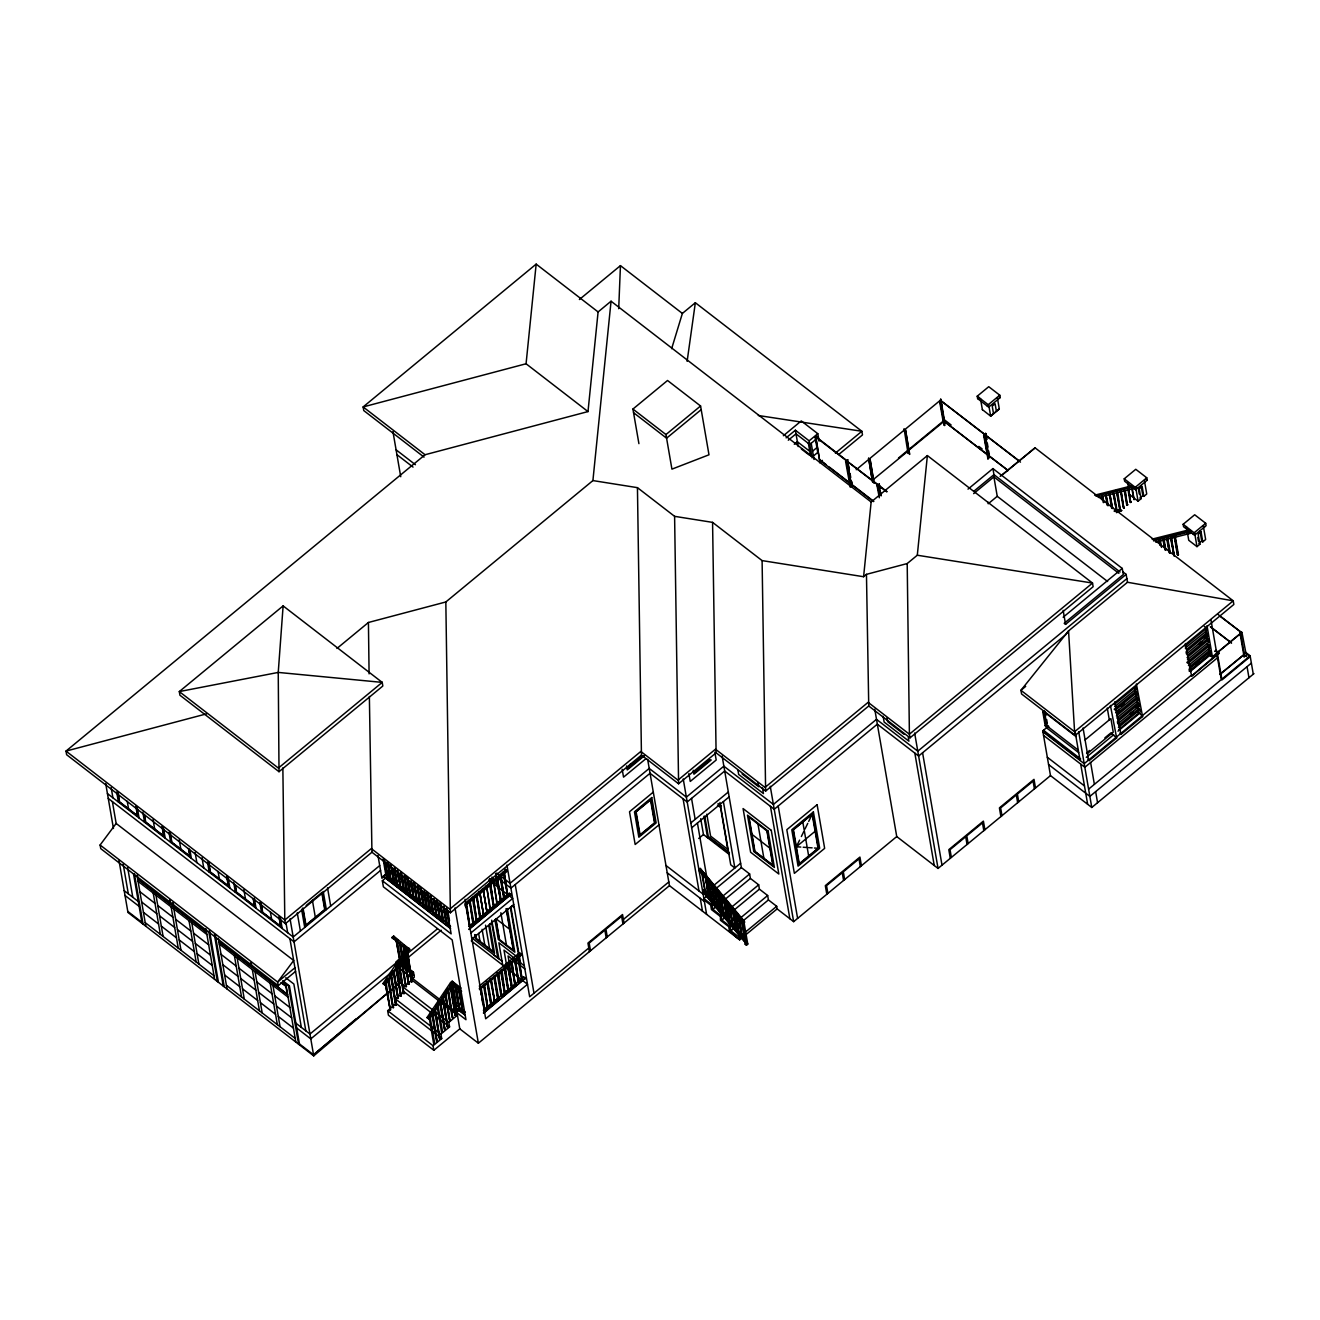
<?xml version="1.0" encoding="UTF-8"?>
<svg xmlns="http://www.w3.org/2000/svg" width="1320" height="1320" viewBox="0 0 1320 1320"><rect width="100%" height="100%" fill="white"/><g stroke="black" fill="none" stroke-linecap="round" stroke-linejoin="round"><path stroke-width="1.5" d="M618.701 308.715L620.449 265.634L682.374 313.434L671.649 348.678M283.123 605.896L278.239 672.424L279.015 771.705L382.833 686.02L382.206 682.39L283.123 605.896L179.305 691.581L179.932 695.227L279.015 771.705M587.994 411.576L526.069 363.759L536.167 264.115L598.092 311.933L587.994 411.576L425.056 454.74L66 751.096L66.627 754.726L285.433 923.637L371.943 852.225L369.369 696.481M592.911 480.579L611.061 301.207L871.15 501.996L863.593 576.724L762.102 560.604L712.569 522.373L674.602 516.334L637.444 487.657L592.911 480.579L445.83 601.969L368.428 622.479L336.963 648.45M917.301 555.225L927.382 455.582L1092.514 583.06L1093.141 586.707L910.024 737.847L868.741 705.986L866.464 574.348L907.203 563.558L917.301 555.225L1092.514 583.06L909.397 734.217L910.024 737.847M687.126 361.334L695.343 302.725L861.861 431.277L862.488 434.907L839.124 454.195M940.087 401.412L940.846 399.3L944.576 425.486L940.087 401.412L940.846 399.3M1098.24 495.297L1098.818 495.148M1102.58 494.208L1101.391 494.175M1107.744 505.692L1105.731 493.416M1109.559 491.914L1112.265 508.266M1109.476 492.476L1112.793 508.662M1117.842 492.624L1120.383 510.955L1116.423 490.149M1117.578 490.43L1116.341 490.347M1120.729 489.291L1123.815 508.134L1120.812 489.077M386.958 874.12L390.621 865.227L389.68 866.019M800.794 847.06L796.356 846.764L799.59 840.13M801.356 836.517L803.682 831.732M804.952 829.108L807.757 823.366M808.698 821.419L812.179 814.308L818.037 848.265L799.293 863.742L793.435 829.768L812.179 814.308M630.663 763.752L628.468 767.547L642.889 755.65M408.523 950.482L385.275 985.034L384.334 984.637L382.965 983.582L406.527 948.552L408.523 950.482L409.728 949.493L393.69 936.061L392.073 937.398L406.725 949.756M382.965 983.582L383.905 983.977L387.222 979.028M389.433 975.744L392.766 970.81M396.082 965.877L400.504 959.293M403.837 954.36L406.048 951.06M384.334 984.637L409.513 948.272M385.721 983.614L386.215 982.872L390.291 1010.147L385.192 983.218L390.291 1010.147M388.822 978.978L393.178 1007.754L388.311 978.582M391.446 975.084L396.066 1005.378L390.935 974.688M394.07 971.19L398.161 998.448L393.558 970.794M396.693 967.296L401.049 996.072L396.182 966.9M399.316 963.402L403.936 993.679L398.805 962.989M401.94 959.491L406.032 986.766L401.428 959.095M452.909 983.961L429.313 1019.024L428.373 1018.627L427.004 1017.572L450.565 982.558L452.183 981.205L461.026 988.036M429.049 1016.317L431.26 1013.034M435.683 1006.451L439.015 1001.517M443.438 994.933L447.876 988.35M442.167 997.59L443.173 997.26L447.793 1027.554L442.513 999.553M428.373 1018.627L451.935 983.614L455.812 1006.764L456.868 1006.714L452.876 983.664M430.072 1016.746L434.709 1043.559M432.201 1013.578L432.185 1012.44L437.052 1041.628L432.696 1012.836M434.824 1009.684L434.791 1008.546L439.923 1039.236L435.319 1008.942M437.943 1005.048L442.563 1031.861M440.566 1001.154L444.906 1029.93L440.038 1000.758M443.173 997.26L447.793 1027.554M445.797 993.366L449.889 1020.624L445.285 992.953M448.42 989.455L452.776 1018.248L447.909 989.059M451.044 985.561L455.664 1015.855L450.532 985.166M295.564 971.404L278.256 985.693L100.749 848.644L100.105 845.014L116.16 823.449L112.381 801.603M704.203 890.505L702.718 891.759L744.975 942.249M1254 673.596L1091.772 807.477L1050.489 775.615L1042.767 730.9L1048.542 726.066L1048.707 727.006M118.998 860.557L127.957 912.466L313.731 1055.884L399.943 982.657L397.155 966.57L400.307 963.98M299.442 1043.905L313.549 1054.795L355.954 1018.957M313.533 1054.746L399.943 982.657L404.745 986.37M395.125 868.725L397.567 886.462L394.597 868.329M536.167 264.115L363.132 406.939L363.759 410.57L424.05 457.116M579.381 299.524L620.449 265.634M598.092 311.933L611.061 301.207M682.374 313.434L695.343 302.725M632.923 409.068L667.54 380.49L700.573 405.999L708.988 454.789L671.929 469.144L665.957 434.56L632.923 409.068L638.913 443.652M665.957 434.56L700.573 405.999M701.201 409.629L666.583 438.19L633.567 412.698M783.354 435.732L801.273 420.932L817.789 433.686L819.077 441.16M786.11 437.861L795.382 430.204L809.143 440.831L812.097 457.908M788.287 440.22L796.01 433.834L809.77 444.46L815.529 439.709M794.277 444.279L797.362 441.721L809.754 451.291M809.143 440.831L817.789 433.686M818.416 437.316L816.981 438.52L816.552 436.095L815.116 437.283L817.74 452.446L813.417 456.01M812.576 451.159L816.898 447.595M849.981 483.45L819.555 459.954L815.842 436.689L846.285 460.185L850.261 483.236L829.438 467.148M819.522 462.759L822.409 460.383M835.379 453.123L861.861 431.277L758.307 415.503M306.158 905.503L321.783 892.601L324.703 909.595L305.959 925.056L303.022 908.077M845.625 461.538L847.902 460.004L845.625 461.538L850.245 487.195L852.307 485.48L851.631 481.553M873.493 501.6L851.235 484.423L847.258 461.373L877.734 484.457L879.45 496.204M872.454 481.866L868.659 458.32L870.078 459.426L873.873 482.955M908.16 452.413C911.278 455.565 907.351 450.978 908.061 453.354L904.118 429.049L905.536 430.155L909.48 454.443M856.218 469.722L868.576 459.525M941.061 400.834L984.076 433.818L987.69 454.757L944.674 421.757L987.541 454.856L983.928 433.933L941.061 400.834L944.674 421.757M379.714 865.573L293.188 936.986L107.415 793.567M380.556 870.424L294.03 941.836L108.256 798.418M851.235 484.423L847.522 461.142M450.549 928.62L383.262 876.282L384.978 874.88L448.981 924.28M383.344 876.744L384.978 874.88M394.416 867.949L381.909 878.278L377.965 855.492M397.155 966.57L465.96 1019.7L452.183 939.922L383.377 886.809L382.338 880.737L395.522 869.864M387.238 878.493L388.295 878.443L387.238 878.493L383.922 859.287M898.491 458.04L944.625 419.974L951.143 425.007M873.543 479.341L907.797 451.275M909.001 450.054L943.255 422.004L939.51 400.966L905.388 429.132L909.711 454.261M977.212 396.214L988.746 386.694L999.768 395.191L1000.18 397.617L988.647 407.137L977.641 398.64L977.212 396.214L988.218 404.712L988.647 407.137M388.575 863.692L391.034 881.413L388.063 863.28M977.641 398.64L979.077 397.452M393.772 883.542L394.845 883.493L393.772 883.542L390.456 864.336M879.318 497.755L877.074 485.826L879.153 484.11L880.044 488.202M879.368 484.275L877.074 485.826M880.357 495.247L878.971 485.43L886.99 491.601M294.938 967.774L277.629 982.047L278.256 985.693M398.722 873.18L400.834 888.987L398.211 872.784M988.218 404.712L999.768 395.191M871.15 501.996L927.382 455.582M987.261 406.082L988.713 404.893M403.59 891.115L404.646 891.066L403.59 891.115L400.603 873.823M406.857 893.64L407.913 893.591L406.857 893.64L403.87 876.348M990.627 415.981L999.273 408.837M982.377 409.612L990.66 416.147L999.306 409.002L997.359 397.749M408.193 878.823L410.635 896.56L407.682 878.427M411.79 883.261L413.902 899.085L410.949 880.951M414.727 883.872L417.169 901.609L414.216 883.476M988.02 459.327L983.647 435.039L985.627 433.406L986.848 439.411M985.842 433.57L983.647 435.039M1019.024 460.795L985.231 434.94L1020.476 462.148M417.995 886.397L420.436 904.134L417.483 886M423.192 906.246L424.248 906.197L423.192 906.246L419.875 887.04M426.459 908.77L427.515 908.721L426.459 908.77L423.472 891.495M392.287 938.602L393.69 936.061M429.726 911.295L430.782 911.245L429.726 911.295L426.409 892.089M399.58 960.036L396.264 940.814L397.353 939.922M431.062 896.478L433.521 914.216L430.551 896.082M989.653 456.753L987.673 458.403L989.785 457.512M434.346 899.002L436.788 916.74L434.148 900.537M404.184 947.743L407.302 969.309L403.887 944.971L403.854 945.813M437.613 901.527L440.055 919.264L437.085 901.131M371.943 852.225L450.384 912.78L641.454 755.089L637.444 487.657M440.88 904.051L443.322 921.789L440.698 905.57M628.155 768.141L643.302 755.65M465.003 905.966L506.83 871.464L506.616 870.243L505.065 869.055L505.279 870.259L465.036 903.474L466.076 904.266L470.052 927.316L466.62 903.82L465.581 903.028M644.539 755.667L627.231 769.939L626.538 765.98M493.498 880.82L497.459 904.711M496.386 878.427L500.874 901.874L495.544 873.493M505.709 870.589L503.151 872.718L507.721 896.23L504.289 872.734L507.721 896.23M968.022 489.126L992.92 468.584L1122.264 568.441L1123.32 574.514L1064.2 623.304L1065.57 624.36L1126.141 574.381L1122.874 571.857M464.805 904.761L506.616 870.243M396.346 962.115L397.98 960.25L396.346 962.115L411.378 973.731L412.599 978.631L414.332 977.229L413.474 972.23L402.798 963.963M469.012 900.207L470.035 900.999L468.468 900.653M473.467 898.178L476.899 921.673L473.467 898.178L472.428 897.369M475.86 894.547L476.883 895.339L475.315 894.993M479.77 892.964L483.747 916.014L479.803 892.122L483.747 916.014M483.202 890.142L487.179 913.192L483.219 889.3L487.179 913.192M503.745 873.18L506.319 871.068M863.593 576.724L866.464 574.348M401.197 958.732L309.952 1034.039L295.861 1023.149M404.349 956.142L437.382 928.884M645.744 758.835L623.535 777.15L622.182 769.296M446.077 923.918L447.133 923.868L446.077 923.918L443.091 906.625M406.593 958.782L441.21 930.22M401.296 963.814L400.24 963.864L401.296 963.814L397.65 942.695M973.731 491.337L993.96 474.656L992.92 468.584M392.601 971.388L310.794 1038.889L296.686 1027.999M449.344 926.442L450.483 926.31L449.344 926.442L446.358 909.15M973.632 493.63L993.894 476.899L1118.881 573.375M403.507 966.389C405.735 966.933 401.709 965.761 402.847 962.544M1001.682 475.398L1035.078 447.843L1233.226 600.831L1233.853 604.461L1075.239 735.388L1021.564 693.957L1020.938 690.31L1068.556 630.91L1127.495 582.268L1233.226 600.831L1074.595 731.742L1075.239 735.388M407.269 951.786L410.57 971.833L407.451 950.268M468.913 926.491L509.173 893.244L510.807 894.514L469.079 929.478M470.531 925.666L507.705 894.976M470.052 927.316L470.596 926.871M472.972 924.099L474.029 924.049L472.972 924.099L469.524 900.603L473.484 924.495M476.899 921.673L477.444 921.228M479.82 918.439L480.876 918.39L479.82 918.439L476.371 894.943L480.332 918.835M483.236 915.618L484.291 915.568M486.667 912.797L487.723 912.747M490.083 909.958L486.651 886.462L490.611 910.355M494.026 907.533L490.594 884.037L494.026 907.533L490.396 885.555M496.93 904.316L493.004 877.684M504.306 899.052L500.858 875.556L504.306 899.052L500.676 877.074M468.996 929.016L510.807 894.514M993.894 476.899L997.243 496.303L988.201 503.778L987.839 502.012M406.032 986.766L406.576 986.304M404.563 955.597L408.919 984.374L404.398 957.231M407.187 951.703L411.79 981.997L407.005 953.287M470.861 932.959L512.688 898.458L488.664 879.912M441.705 1038.592L396.297 1003.547L395.505 998.993L404.167 991.848L449.576 1026.91L440.93 1034.055L441.705 1038.592L433.059 1045.737L433.834 1050.291L459.789 1028.857L457.446 1015.212L412.022 980.166L403.375 987.294L448.784 1022.356L449.576 1026.91M398.161 998.448L393.888 972.708M401.049 996.072L396.528 968.913M403.936 993.679L404.481 993.234M471.916 939.031L513.727 904.514M433.834 1050.291L388.426 1015.228L387.651 1010.674L396.297 1003.547M389.779 1009.734L390.835 1009.684M393.178 1007.754L393.723 1007.308M396.066 1005.378L391.281 976.668M653.301 792.099L629.508 811.75L635.167 844.503L658.961 824.868M641.454 755.089L678.595 783.783L716.1 752.829L712.569 522.373M695.178 771.837L709.599 759.924M694.864 772.431L710.011 759.94M711.249 759.957L693.94 774.23L693.264 770.269M451.803 984.555L456.324 1007.16M457.826 989.208L458.997 988.234M460.878 990.511L450.565 982.542M461.092 991.732L450.763 983.763M479.276 986.056L519.535 952.809L521.087 954.014L521.301 955.218L479.473 989.736M456.835 1005.675L455.202 1007.556L456.835 1005.675L465.366 1012.258M455.812 1006.764L452.364 983.268M486.354 981.585L487.41 981.535M497.178 972.659L498.184 974.292M504.026 966.999L506.913 964.623M510.329 961.801L512.424 962.544M519.535 952.809L519.75 954.03L517.176 956.142L518.149 956.026L522.192 979.984L518.76 956.489L518.727 957.346M490.297 979.159L491.353 979.11L494.802 1002.606L490.297 979.159L491.353 979.11M507.424 965.019L511.929 988.466L507.424 965.019L508.464 965.811M518.777 982.822L515.328 959.326L518.777 982.822L514.272 959.376L515.839 959.722M479.276 988.515L521.087 954.014M483.962 985.198L483.994 984.357L487.954 1008.249L484.506 984.753M495.297 976.684L494.752 977.13M498.201 973.451L501.649 996.947L498.729 973.846M515.344 985.644L511.912 962.148L515.344 985.644L510.856 962.197M456.142 986.189L459.591 1009.684L455.631 985.793M449.889 1020.624L450.433 1020.178M452.776 1018.248L453.321 1017.786M455.664 1015.855L450.879 987.162M448.784 1022.356L457.446 1015.212M690.822 822.954L728.327 792M459.838 990.561L462.858 1012.209L459.327 990.165M442.035 1032.306L442.052 1031.465M444.906 1029.93L440.385 1002.771M447.282 1027.158L443.008 998.844M465.069 1014.783L455.119 1007.094M691.663 827.805L729.152 796.851M465.151 1015.228L455.647 1007.903L456.423 1012.39L458.139 1010.971L455.978 1012.044L455.449 1009.041M434.164 1044.005L434.181 1043.163M437.052 1041.628L437.58 1041.167M439.923 1039.236L440.467 1038.791M1124.227 478.813L1135.761 469.293L1146.766 477.79L1147.195 480.216L1135.645 489.736L1124.64 481.239L1124.227 478.813L1135.233 487.311L1135.645 489.736M483.367 1010.245L523.644 977.014L525.278 978.268L483.532 1013.249M485.001 1009.42L498.943 997.92M502.045 995.362L515.971 983.862M519.073 981.304L522.176 978.747M487.954 1008.249L488.483 1007.803M490.858 1005.031L491.914 1004.982L490.858 1005.031L486.882 981.981M494.29 1002.21L495.346 1002.16M497.706 999.372L498.762 999.322L497.706 999.372L494.059 978.252M501.649 996.947L502.194 996.501M502.144 971.025L505.065 994.125L501.121 970.233M505.577 968.203L508.497 991.303L504.867 969.326M514.833 985.248L511.385 961.752M518.248 982.426L515.146 960.845M522.192 979.984L522.736 979.539M485.067 1010.641L484.011 1010.691L485.067 1010.641L481.09 987.591M483.466 1012.786L525.278 978.268M698.726 838.464L703.461 834.553L700.722 818.68M716.1 752.829L765.633 791.076L868.741 705.986M1132.279 487.443L1133.731 488.499L1098.256 497.442M1135.233 487.311L1146.766 477.79M1129.821 494.785L1138.087 501.171L1140.975 498.779L1139.226 488.746L1142.113 486.354L1143.846 496.403L1146.734 494.026L1144.374 480.332M588.786 947.991L529.666 996.798L506.93 865.111M623.403 919.429L668.811 881.941M1118.964 510.428L1120.284 509.338L1121.686 510.576L1116.522 512.639M1118.997 510.592L1120.35 509.536L1115.136 511.566M1132.329 488.483L1134.094 499.653M1125.333 490.743L1127.247 505.312L1127.264 504.471M1127.808 483.054L1130.662 502.474L1130.695 501.633M1134.061 499.488L1131.702 488.383M1123.782 507.969L1123.815 507.127L1123.815 508.134M1127.758 504.702L1126.702 504.752L1127.775 504.867M1131.174 501.88L1130.118 501.913L1131.207 502.029M459.789 1028.857L478.368 1043.212L669.454 885.654L647.641 759.346M1141.091 485.562L1142.823 495.611L1139.936 497.986L1140.975 498.779M700.128 868.395L698.857 869.434L743.408 923.62L744.463 921.36L700.128 868.395L742.599 920.089M700.326 869.599L699.072 870.639L743.408 923.62M744.827 939.031L703.873 890.109L702.603 891.149L744.876 941.639M711.513 883.691L714.994 905.207L711.513 883.691L712.024 886.627M711.991 884.268L714.994 905.207M740.619 863.23L703.131 894.184L665.973 865.491M705.755 894.184L702.273 872.652M714.994 887.849L717.997 908.803L715.457 890.554M741.378 867.603L703.89 898.541L712.14 904.926L712.915 909.381L721.165 915.766L721.924 920.089L730.174 926.458L730.933 930.864L739.2 937.233L739.645 939.856L777.134 908.903L776.688 906.295L768.421 899.926L767.662 895.521L759.412 889.152L758.67 884.812L750.404 878.443L749.628 873.972L741.378 867.603L722.122 756.079M706.447 879.797L708.972 898.029L706.002 879.45M721 912.384L717.519 890.868L721 912.384L718.476 894.151M711.496 901.048L712.519 901.18L711.496 901.048L707.965 880.539M712.14 904.926L749.628 873.972M714.516 904.629L712.355 888.574M1063.145 617.232L1122.264 568.441M723.525 898.045L726.528 919L727.551 919.132L723.525 898.045L727.551 919.132M724.02 898.623L727.006 919.578M712.915 909.381L750.404 878.443M717.997 908.803L715.028 890.224M1183.149 524.288L1194.682 514.767L1205.688 523.264L1206.101 525.69L1194.567 535.211L1183.561 526.713L1183.149 524.288L1194.154 532.785L1194.567 535.211M796.356 846.764L815.116 831.286M720.522 911.823L717.519 890.868M729.481 905.173L732.963 926.689L730.438 908.457M1126.868 578.622L917.779 751.195L876.496 719.334L773.404 804.424L723.855 766.178L686.367 797.115L649.209 768.438L510.064 883.294L496.749 873.015M737.913 938.52L729.465 931.062L728.706 926.656L720.439 920.287L720.423 915.354M721.165 915.766L758.67 884.812M721 895.043L724.004 915.981L721.034 897.402M732.385 909.711L732.435 908.688L735.916 930.22L733.392 911.971M721.924 920.089L759.412 889.152M1194.154 532.785L1205.688 523.264M1193.197 534.154L1194.633 532.966L1196.993 546.645L1199.88 544.269L1198.147 534.22L1201.035 531.844L1199.995 531.053L1201.728 541.084L1198.857 543.477L1199.88 544.269M735.916 912.862L738.919 933.801L736.395 915.568M727.435 904.86L729.96 923.092L726.99 904.514M741.988 937.464L738.507 915.932L741.988 937.464L739.447 919.215M730.174 926.458L767.662 895.521M732.485 926.112L729.993 908.111M1025.673 686.4L1020.938 690.31L1074.595 731.742L1068.556 630.91L1065.768 634.606L918.621 756.046L877.338 724.185L774.23 809.275L724.696 771.029L687.208 801.982L650.051 773.289L510.906 888.145L496.106 876.727M730.933 930.864L768.421 899.926M1201.645 541.018L1202.767 541.893L1205.655 539.5L1203.279 525.822L1204.665 526.878M744.661 922.581L743.903 921.673L742.648 922.713L746.526 945.169L747.763 943.965L746.559 943.041L745.288 944.08L746.493 945.005M743.193 922.399L744.463 921.36M735.438 929.643L736.461 929.758M738.919 933.801L735.438 912.285M739.2 937.233L776.688 906.295M741.493 936.886L738.507 915.932M746.526 945.169L745.321 944.229L746.559 943.041M1047.668 725.356L1046.216 726.544L1045.193 725.753L1042.833 712.09L1044.268 710.903L1045.984 715.605M1046.216 726.544L1043.872 712.899L1045.308 711.711M777.134 908.903L793.65 921.657L896.742 836.566L874.764 709.236M1045.193 725.753L1045.918 725.142L1078.357 750.189M1114.426 704.402L1136.058 686.548L1136.421 688.677L1114.789 706.53M1185.08 646.09L1206.711 628.237L1204.302 626.373M1185.277 648.07L1207.091 630.366L1206.711 628.237M1186.416 649.638L1206.513 633.072L1205.886 629.426L1207.091 630.366M1135.018 692.571L1134.639 690.459L1137.048 692.307L1115.433 710.16L1114.228 709.236L1135.843 691.383L1135.216 687.753M1207.717 633.996L1186.086 651.849L1186.449 653.977L1208.08 636.124L1207.717 633.996L1205.308 632.131M1120.763 706.266L1123.864 703.708M1203.791 637.741L1206.876 635.184L1208.08 636.124M1115.796 712.288L1137.428 694.435L1137.048 692.307M1115.565 712.8L1118.65 710.242M1198.576 644.275L1201.662 641.735M1085.04 739.909L1110.895 718.575L1113.255 732.22L1087.399 753.555M1116.77 713.724L1136.85 697.141L1136.223 693.511L1137.428 694.435M1187.422 655.413L1207.503 638.831L1206.876 635.184M1116.423 715.935L1138.054 698.082L1135.645 696.217M1187.076 657.607L1208.707 639.755L1206.298 637.906M1116.786 718.047L1138.418 700.194L1138.054 698.082M1187.439 659.736L1209.07 641.883L1208.707 639.755M1117.759 719.482L1137.84 702.916L1137.213 699.27L1138.418 700.194M1208.493 644.589L1186.861 662.442L1188.066 663.382L1209.697 645.529L1207.289 643.665M896.742 836.566L938.041 868.428L1050.489 775.615M1139.044 703.84L1117.413 721.693L1117.776 723.822L1139.407 705.969L1139.044 703.84L1136.635 701.976M1135.118 707.586L1138.203 705.029L1139.407 705.969M1188.445 665.494L1210.077 647.641L1209.697 645.529M1129.903 714.12L1133.005 711.562M1118.749 725.257L1138.83 708.675L1138.203 705.029M1189.402 666.93L1209.499 650.364L1208.872 646.717M1086.541 752.994L1089.594 750.469M1104.856 737.863L1110.961 732.831L1116.638 737.979L1089.215 760.601L1088.373 759.115L1089.215 760.601M1118.419 727.452L1140.034 709.599L1137.625 707.751M1210.704 651.288L1189.072 669.141L1189.436 671.253L1211.067 653.416L1210.704 651.288L1208.295 649.423M1195.953 663.96L1199.039 661.403M1210.885 653.268L1189.436 671.253M1118.782 729.581L1140.414 711.727L1140.034 709.599M1086.277 757.35L1113.684 734.728M1118.007 731.148L1139.639 713.295L1142.592 716.562L1120.96 734.415L1114.74 701.861M1190.211 671.55L1210.291 654.984L1212.387 656.749L1240.668 633.468L1244.282 654.39L1220.191 674.272M1214.614 651.404L1216.066 650.215L1219.003 653.482L1191.613 676.087L1185.393 643.533M1216.446 653.251L1240.536 633.369M1190.92 675.559L1084.215 763.653L1042.932 731.808M1218.855 652.575L1191.613 676.087M1217.502 657.789L1084.842 767.283L1043.559 735.421M1220.059 674.173L1244.282 654.39M1088.604 789.129L1221.28 679.618L1216.875 654.142M1221.825 679.173L1250.122 655.809L1245.272 652.063M1251.376 663.102L1089.858 796.405L1048.575 764.528M1000.147 476.388L1035.078 447.843M412.599 978.631L411.741 973.632L413.474 972.23M526.069 363.759L363.132 406.939L425.056 454.74M206.646 713.823L66 751.096L284.807 920.007L285.433 923.637M1094.626 495.198L1131.999 485.776M1095.996 496.254L1133.368 486.832M1114.047 511.087L1120.317 509.504M1117.413 511.648L1121.686 510.576M1152.08 539.137L1189.452 529.732M1153.449 540.21L1190.822 530.805M1153.564 540.903L1190.937 531.481L1191.234 533.148M1155.693 542.107L1191.481 533.098M1116.72 511.401L1112.991 493.35M1177.308 554.482L1178.414 554.73L1177.308 554.482L1174.107 535.969M1170.675 538.758L1174.074 555.819L1171.467 537.158M1244.149 657.145L1239.942 632.791L1241.938 632.395L1246.608 656.667M945.005 423.406L943.536 416.856M803.203 847.242L806.404 847.457M808.385 847.589L812.13 847.852M814.44 848.018L818.037 848.265M427.004 1017.572L429.313 1019.024M1208.262 653.565L1210.489 656.122M1137.609 711.876L1139.639 713.295M493.829 954.888L496.733 957.149M498.96 958.864L491.716 920.205M1145.809 479.143L1147.195 480.216M1138.203 487.938L1139.226 488.746M1137.097 488.548L1135.711 487.476L1138.087 501.171M1142.823 495.611L1143.846 496.403M1196.993 546.645L1188.743 540.276L1186.383 526.581M998.811 396.561L1000.18 397.617M1105.731 493.069L1108.338 505.56M1124.359 507.688L1123.303 507.738L1120.482 491.452M1120.928 510.51L1119.839 510.526L1116.687 492.377M1218.245 614.592L1240.932 632.115L1219.729 615.962M978.879 446.424L982.146 448.948M1245.387 652.822L1250.255 656.568L1221.957 679.932L1217.419 653.697M988.977 455.746L1008.216 470.596L988.845 455.862L985.364 434.824M1210.522 626.769L1231.576 643.038L1210.374 626.885M993.96 474.656L1120.086 572.005M1206.661 640.018L1209.07 641.883M1215.572 650.826L1219.003 653.482M1209.862 652.476L1211.067 653.416M1210.324 655.215L1212.403 656.799M997.243 496.303L1107.628 581.51M903.903 429.231L905.322 430.337M904.035 430.254L869.929 458.403L874.104 482.773L872.685 481.684M868.428 458.518L869.847 459.608M846.005 460.399L815.562 436.904L819.555 459.954M847.258 461.373L877.453 484.688M878.707 485.644L886.71 491.832M819.819 459.739L826.221 464.673M851.499 484.192L873.757 501.369M801.306 448.965L809.044 454.938M1142.592 716.562L1136.371 684.007M1116.638 737.979L1110.417 705.424M1075.998 736.543L1044.582 712.305L1046.941 725.951M1042.833 712.09L1043.872 712.899M1046.347 727.683L1078.654 752.631M1043.509 730.29L1080.668 758.983L1079.925 759.577L1042.767 730.9M1047.321 757.251L1084.479 785.928M904.134 734.365L887.65 721.628L887.007 717.964M396.082 449.806L415.421 464.722M396.924 454.657L413.044 467.098M742.137 773.982L758.686 786.753L758.01 782.826M718.03 803.484L721.281 805.976M717.436 805.117L720.571 807.526L727.798 849.387L710.589 836.105L706.81 814.192M752.004 834.388L769.89 848.199M729.349 852.687L708.262 836.418L704.748 816.106M707.388 836.517L729.069 853.264M703.461 834.553L729.267 854.469M704.154 900.075L710.671 905.107L711.447 909.579L719.697 915.948M667.227 872.768L704.385 901.461M746.576 943.189L747.78 944.13L743.903 921.673M669.471 885.67L739.645 939.856M505.279 870.259L506.83 871.464M502.722 872.388L504.257 873.576M499.834 874.764L501.385 875.952M499.29 875.209L500.841 876.397M496.403 877.585L497.954 878.79M495.858 878.031L497.409 879.236M492.987 880.407L494.521 881.611M489.555 878.493L497.475 884.614M510.889 894.96L509.173 893.244M489.555 883.245L491.106 884.433M489.01 883.691L490.561 884.878M486.139 886.066L487.674 887.271M511.747 905.668L514.272 907.615M485.595 886.512L487.146 887.716M482.707 888.888L484.258 890.092M482.163 889.333L483.714 890.538M479.276 891.726L480.827 892.914M478.747 892.172L480.282 893.359M471.9 897.814L472.923 898.623M509.702 929.313L495.891 918.654L499.455 939.262M519.75 954.03L521.301 955.218M514.569 958.287L503.992 950.12L507.177 968.583M516.07 959.458L524.32 965.811M514.272 959.376L515.312 960.168M524.848 968.929L508.068 955.96L510.708 971.305M392.42 872.421L448.437 915.651M507.441 964.178L508.992 965.365M525.36 978.73L523.644 977.014M471.619 937.745L502.045 961.24L502.722 965.151M471.257 940.863L527.505 984.291L485.694 1018.793L465.036 899.25M386.661 876.562L449.064 924.743M505.032 968.649L508.497 991.303M383.262 876.282L450.466 928.174M501.6 971.47L500.577 970.678L504.553 993.729M382.338 880.737L451.143 933.867L446.688 908.077M393.904 937.266L397.864 940.318M400.62 942.447L399.531 943.338L401.858 956.785M405.735 946.407L409.728 949.493M456.175 985.347L452.183 981.205M457.264 986.189L459.442 987.871M392.073 937.398L407.897 949.624M396.264 940.814L400.768 964.26M403.31 946.258L404.794 957.396M461.637 991.287L458.353 988.762L462.346 1011.813M407.698 968.154L413.077 972.312L413.605 975.348M458.947 1007.704L463.699 1011.368M407.847 968.864L407.302 969.309M396.264 961.653L411.741 973.632M383.905 983.977L385.275 985.034M395.505 998.993L440.93 1034.055M387.651 1010.674L433.059 1045.737M116.16 823.449L293.683 960.498L277.629 982.047L100.105 845.014M285.763 977.774L293.865 984.027L301.356 1027.405M282.909 980.826L289.41 985.842L299.623 1044.995M282.579 981.37L288.536 985.957L298.6 1044.202M281.49 982.624L286.209 986.271M281.061 982.558L285.912 986.304L287.281 994.191L254.941 969.226M206.085 931.507L173.745 906.543L173.069 902.599M219.153 941.605L251.493 966.57L250.816 962.626M137.676 878.955L206.481 932.085M218.856 941.639L287.677 994.752M138.088 881.38L206.893 934.51M219.285 944.064L288.09 997.178M139.87 891.693L155.017 903.391M157.756 905.503L172.904 917.202M175.659 919.314L190.789 931.012M193.545 933.124L208.675 944.823M221.067 954.376L236.197 966.058M238.953 968.187L254.084 979.869M256.839 981.997L271.986 993.679M274.725 995.808L289.872 1007.49M141.652 902.005L156.799 913.704M159.538 915.816L174.685 927.514M177.441 929.626L192.571 941.325M195.327 943.437L210.457 955.135M222.849 964.689L237.979 976.371M240.735 978.499L255.865 990.181M258.621 992.31L273.768 1003.992M276.507 1006.12L291.654 1017.803M124.179 890.62L138.286 901.51M125.02 895.471L139.128 906.361M143.435 912.318L158.581 924.016M161.32 926.128L176.468 937.827M179.223 939.939L194.353 951.637M197.109 953.749L212.239 965.448M224.631 975.001L239.761 986.683M242.517 988.812L257.647 1000.494M260.403 1002.622L275.55 1014.304M278.289 1016.433L293.436 1028.115M145.216 922.63L214.022 975.76M226.413 985.314L295.218 1038.428M127.76 911.377L141.867 922.268M1120.102 732.913L1120.96 734.415M726.957 902.154L725.934 902.022L729.481 922.531M743.606 938.041L703.873 890.109M1241.938 632.395L1239.942 632.791M1250.122 655.809L1253.257 674.009M1247.053 666.666L1248.967 677.754M1201.035 531.844L1202.767 541.893M1197.818 537.438L1198.51 541.464M1211.017 620.169L1216.71 653.169M1207.024 625.68L1212.552 657.707M1175.229 536.217L1178.414 554.73M1174.701 535.821L1177.902 554.334M1174.635 536.365L1177.82 554.879M1171.269 538.61L1174.157 555.291M1170.873 537.306L1174.074 555.819M1167.722 538.114L1170.279 552.932M1167.524 539.566L1169.767 552.519M1167.128 538.263L1169.685 553.063M1166.929 539.715L1169.173 552.667M1163.976 539.055L1165.89 550.159M1163.448 538.659L1165.378 549.764M1163.382 539.203L1165.296 550.308M1162.87 538.808L1164.471 548.064M1160.23 539.995L1161.501 547.404M1160.032 541.447L1160.659 545.16M1159.636 540.144L1160.593 545.705M1159.109 539.748L1160.082 545.308M1138.549 489.951L1139.243 493.977M1133.484 487.459L1133.666 488.515M1128.583 489.406L1130.662 502.474M1127.94 489.34L1130.151 502.079M1124.822 490.347L1127.247 505.312M1124.244 490.529L1126.719 504.916M1114.097 493.597L1117.231 511.797M1113.585 493.202L1116.638 511.945M1126.141 574.381L1127.495 582.268M1109.245 494.29L1111.671 508.414M1105.484 495.231L1107.232 505.296M1102.843 496.419L1103.883 502.458M1102.332 496.023L1103.289 502.606M1101.738 496.171L1102.431 500.197M1107.282 708.064L1109.295 719.713M1111.638 733.293L1111.82 734.266M1090.617 762.514L1094.379 784.344M1095.649 791.637L1097.563 802.708M1063.145 610.318L1065.57 624.36M1078.72 731.874L1091.772 807.477M1075.222 732.352L1080.09 760.485M1080.7 764.098L1087.647 804.292M996.418 411.378L995.115 403.772L992.227 406.147L993.547 413.77M1046.661 719.499L1047.321 723.409M989.026 406.741L990.66 416.147M1044.219 729.646L1044.384 730.57M980.447 398.508L982.393 409.777M985.627 433.406L986.634 439.246M987.31 443.14L987.97 447.034M988.647 450.928L989.323 454.806M1035.507 787.99L1034.005 779.328L999.405 807.889L1000.89 816.552M1034.418 788.881L1033.082 781.143L1017.406 794.079L1018.743 801.817M1017.654 802.708L1016.317 794.97L1000.643 807.906L1001.979 815.661M940.516 399.349L941.853 407.137M940.418 401.362L944.576 425.486M984.901 829.752L983.4 821.106L948.799 849.668L950.284 858.314M983.812 830.643L982.476 822.904L966.801 835.84L968.137 843.595M967.048 844.486L965.712 836.731L950.037 849.684L951.374 857.422M879.153 484.11L879.829 488.037M880.506 491.964L881.182 495.874M878.971 485.43L880.638 495.033M922.581 752.779L942.001 865.161M868.659 458.32L872.322 480.562M914.644 733.029L938.041 868.428M914.842 753.126L934.246 865.507M908.275 737.55L908.903 741.18L884.136 722.057L883.13 716.265M848.71 465.712L849.387 469.639M850.064 473.55L850.74 477.477M851.416 481.387L852.093 485.314M811.206 443.272L814.011 459.459M808.401 443.404L810.595 456.142M795.382 430.204L798.204 446.572M861.416 865.722L859.93 857.059L825.313 885.637L826.815 894.284M860.343 866.613L859.006 858.874L843.315 871.81L844.651 879.566M843.579 880.457L842.242 872.701L826.551 885.654L827.904 893.393M802.808 822.03L808.665 856.003M778.206 806.009L797.61 918.39M770.253 786.258L793.65 921.657M770.451 806.355L789.871 918.736M765.633 791.076L762.102 560.604M762.465 787.957L763.438 793.584L738.672 774.46L737.979 770.484M766.953 831.22L772.827 865.194L754.941 851.383L749.067 817.41M758.01 824.307L763.884 858.28M714.846 752.169L716.199 760.023L690.244 781.44L688.891 773.586M723.393 801.619L734.861 867.999L730.736 864.814L719.961 802.461M741.328 921.145L745.321 944.229M734.893 912.73L738.441 933.224M732.435 908.688L735.916 930.22M729.432 906.197L732.963 926.689M726.429 902.599L729.96 923.092M720.472 895.488L724.004 915.981M719.977 894.91L723.525 915.403M703.89 816.304L707.602 837.738M713.971 887.716L717.519 908.226M708.988 880.671L712.519 901.18M708.444 881.116L711.991 901.626M697.438 823.036L708.906 889.416M708.972 898.029L705.49 876.513L708.493 897.451M691.548 798.402L695.161 819.373M701.728 873.097L705.276 893.607M683.232 778.948L706.612 914.364M683.083 798.781L699.006 890.983M700.26 898.276L702.487 911.163M678.595 783.783L674.602 516.334M624.03 923.109L622.545 914.512L587.944 943.074L589.429 951.654M622.957 924L621.621 916.311L605.946 929.247L607.266 936.936M606.193 937.827L604.857 930.154L589.182 943.091L590.502 950.763M515.229 884.565L533.989 993.217M510.823 906.708L520.542 962.89M510.493 908.111L519.189 958.452L498.861 942.76L502.045 961.24M517.952 958.403L521.598 979.522M507.326 908.539L514.833 952.198L498.284 939.428L494.868 919.561M506.451 908.655L513.645 950.482L499.174 939.312L495.726 919.38M506.154 908.688L513.232 949.922M500.132 877.519L503.794 898.656M501.418 901.428L497.442 878.377L500.874 901.874M500.858 912.73L506.368 944.608M512.457 988.02L508.481 964.97L511.929 988.466M491.981 876.975L492.657 880.885M489.868 886L493.515 907.137M504.339 969.771L507.986 990.891M501.088 971.074L505.065 994.125M491.601 922.102L497.755 957.941M489.522 923.983L494.571 953.353L475.332 938.487L474.656 934.576M488.862 926.013L493.251 951.538L476.355 938.487L475.695 934.675M497.475 975.414L501.138 996.55M494.785 976.272L498.762 999.322M485.545 925.172L489.605 948.733M494.274 975.876L498.217 999.784M476.883 895.339L480.876 918.39M482.097 929.313L484.803 945.021M490.842 978.714L494.802 1002.606M392.947 431.64L400.736 476.734M487.938 981.931L491.914 1004.982M487.393 982.377L491.37 1005.428M478.632 933.438L480.002 941.308M472.741 900.141L476.388 921.278M470.035 900.999L474.029 924.049M483.45 984.803L487.427 1007.853M480.546 988.036L484.522 1011.087M465.894 905.8L469.54 926.92M480.694 991.468L481.355 995.313M482.014 999.157L482.674 1003.002M455.02 907.962L478.368 1043.212M450.384 912.78L445.83 601.969M447.827 910.948L449.493 920.551M447.315 910.553L447.975 914.397M458.882 989.159L462.858 1012.209M444.147 906.576L447.133 923.868M443.619 906.18L446.589 924.314M455.614 986.634L459.591 1009.684M455.087 986.238L459.079 1009.288M440.005 902.583L443.322 921.789M439.824 904.101L442.81 921.393M436.738 900.058L440.055 919.264M436.557 901.576L439.543 918.868M450.037 985.891L455.153 1015.459M433.802 899.448L436.788 916.74M433.273 899.052L436.26 916.344M447.414 989.802L452.265 1017.835M430.204 895.009L433.521 914.216M430.007 896.528L432.993 913.82M427.795 893.97L430.782 911.245M444.79 993.696L449.377 1020.228M427.284 893.557L430.254 911.691M424.529 891.445L427.515 908.721M424.017 891.033L426.987 909.166M421.261 888.921L424.248 906.197M420.75 888.525L423.704 906.659M439.89 1003.497L444.394 1029.534M417.45 886.842L420.436 904.134M416.938 886.446L419.925 903.721M437.25 1007.275L441.507 1031.91M414.183 884.317L417.169 901.609M413.341 881.991L416.658 901.214M434.643 1011.252L439.411 1038.84M410.916 881.793L413.902 899.085M410.404 881.397L413.391 898.689M432.036 1015.179L436.524 1041.216M407.649 879.268L410.635 896.56M406.808 876.958L410.124 896.164M404.926 876.298L407.913 893.591M429.396 1018.974L433.653 1043.609M404.415 875.903L407.368 894.036M401.659 873.774L404.646 891.066M400.785 872.305L404.101 891.511M397.518 869.781L400.834 888.987M397.337 871.299L400.323 888.591M394.334 868.56L397.567 886.462M394.07 868.774L397.056 886.066M407.319 947.892L407.5 948.899M392.188 868.131L394.845 883.493M406.692 952.429L411.79 981.997M391.661 867.735L394.564 883.724M406.51 954.014L411.279 981.601M390.984 864.732L394.3 883.938M403.673 947.347L407.566 969.095M405.454 961.24L406.114 965.068M388.047 864.138L391.034 881.413M404.068 956.323L408.919 984.374M403.903 957.941L408.391 983.977M387.189 861.811L390.505 881.018M400.917 945.219L404.563 966.339M400.075 942.893L404.036 966.784M385.638 863.082L388.295 878.443M384.433 859.683L387.766 878.889M401.263 961.719L405.52 986.353M383.113 859.039L385.869 875.011M398.656 965.695L403.409 993.284M396.033 969.622L400.537 995.676M393.393 973.418L397.65 998.052M390.786 977.394L395.554 1004.982M388.162 981.321L392.667 1007.358M327.541 887.881L330.693 906.048M323.218 891.412L326.353 909.612M322.129 892.303L325.116 909.595L305.662 925.666L302.676 908.374M312.411 900.339L315.332 917.334M301.587 909.266L304.738 927.465M297.264 912.862L300.399 931.045M290.053 918.819L313.731 1055.884M289.905 938.652L305.827 1030.854M285.945 922.63L287.694 932.745M280.434 918.374L282.183 928.488M279.345 917.185L280.995 926.788L262.416 912.433L260.766 902.83M278.965 916.773L280.599 926.211L262.713 912.4L261.079 902.962M285.78 983.845L295.845 1042.074M270.352 911.757L271.656 919.314M259.792 902.451L261.541 912.549M272.959 985.495L280.071 1026.745M270.204 983.367L277.332 1024.617M254.298 898.194L256.047 908.308M253.523 898.92L254.859 906.592L236.28 892.254L234.943 884.565M253.143 898.474L254.463 906.031L236.56 892.221L235.257 884.664M243.886 889.68L245.503 899.118M255.057 971.685L262.185 1012.935M251.311 963.732L251.889 967.131M252.318 969.556L259.429 1010.806M233.657 882.255L235.405 892.37M228.145 878.014L229.895 888.112M227.04 876.81L228.707 886.413L210.127 872.074L208.461 862.471M226.677 876.414L228.31 885.852L210.424 872.041L208.791 862.603M237.171 957.874L244.299 999.124M234.415 955.746L241.543 996.996M218.064 871.398L219.367 878.939M207.504 862.076L209.253 872.19M218.278 938.239L227.04 988.96M202.01 857.818L203.742 867.933M215.259 934.626L224.285 986.832M214.401 934.774L223.245 986.04M209.583 931.062L218.443 982.311M195.129 852.522L196.862 862.62M208.725 931.309L217.404 981.519M205.887 928.686L214.648 979.39M189.964 850.294L191.367 858.38M188.843 848.991L190.179 856.663L171.6 842.325L169.933 832.722M188.48 848.545L189.783 856.102L171.88 842.292L170.263 832.854M179.206 839.751L180.84 849.189M191.763 922.812L198.891 964.062M189.007 920.7L196.136 961.95M168.976 832.326L170.725 842.44M163.465 828.085L165.214 838.183M162.376 826.881L164.026 836.484L145.447 822.145L144.127 814.457M161.997 826.485L163.63 835.906L145.744 822.096L144.441 814.555M172.87 903.177L173.448 906.576M173.877 909.001L180.988 950.251M170.115 901.065L170.692 904.464M171.121 906.889L178.249 948.139M169.62 899.943L170.296 903.886L137.973 878.922L137.28 874.978M153.054 819.571L154.688 829.01M142.824 812.146L144.573 822.261M155.975 895.191L163.102 936.441M153.236 893.079L160.347 934.329M137.329 807.889L139.078 818.004M136.224 806.702L137.874 816.304L119.311 801.949L117.645 792.346M135.861 806.289L137.478 815.727L119.592 801.916L117.958 792.478M127.231 801.273L128.535 808.83M137.082 875.556L145.844 926.277M134.425 873.955L143.088 924.149M133.535 874.022L142.065 923.356M116.688 791.967L118.437 802.065M127.677 867.702L132.792 897.27M111.177 787.71L112.926 797.824M123.172 864.089L128.32 893.822M105.682 783.469L113.454 828.498M1083.06 727.996L1088.538 760.072M907.203 563.558L909.397 734.217L868.114 702.339L765.006 787.429L715.473 749.199L677.968 780.136L640.827 751.459L449.757 909.15L371.316 848.595L284.807 920.007L282.859 767.893M368.428 622.479L369.088 673.876M944.543 422.697L944.13 424.776L944.543 422.697M382.206 682.39L278.388 768.075L179.305 691.581L278.239 672.424L382.206 682.39M651.766 797.528L634.458 811.816L638.847 837.226L656.155 822.938L651.766 797.528M650.842 799.326L635.695 811.833L639.771 835.411L654.918 822.921L650.842 799.326M650.529 799.936L636.108 811.833L640.084 834.817L654.505 822.921L650.529 799.936M817.113 804.688L786.819 829.686L794.359 873.361L824.654 848.364L817.113 804.688M813.4 811.899L791.785 829.752L798.072 866.151L819.687 848.298L813.4 811.899M812.476 813.697L793.023 829.768L798.996 864.336L818.449 848.281L812.476 813.697M1155.643 538.692L1155.643 538.692M1159.389 537.751L1159.389 537.751M1163.134 536.811L1163.134 536.811M1166.88 535.854L1166.88 535.854M1170.642 534.913L1170.642 534.913M1174.388 533.973L1174.388 533.973M1178.133 533.016L1178.133 533.016M1181.878 532.076L1181.878 532.076M1185.64 531.135L1185.64 531.135M1189.386 530.178L1189.386 530.178M1246.426 655.66L1244.017 656.386L1246.426 655.66M771.276 830.346L743.077 808.566L750.618 852.241L778.833 874.022L771.276 830.346M768.124 831.072L747.483 815.133L753.769 851.532L774.411 867.471L768.124 831.072M767.25 831.188L748.671 816.849L754.644 851.416L773.223 865.755L767.25 831.188"/></g></svg>
